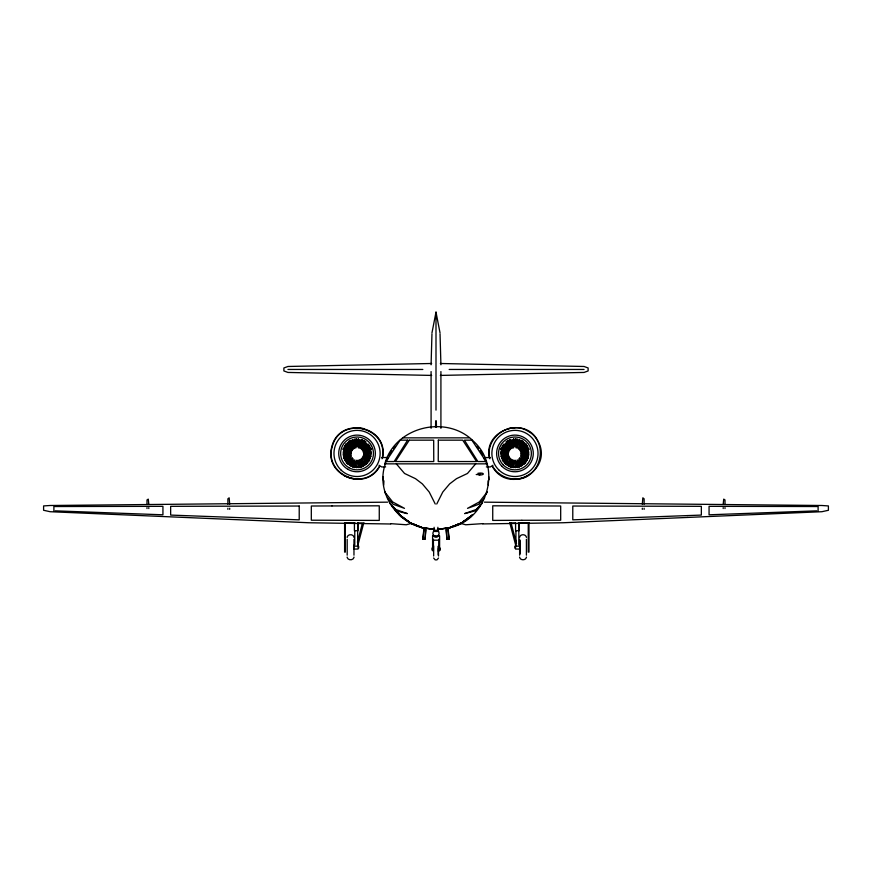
<?xml version="1.0" encoding="UTF-8"?>
<svg xmlns="http://www.w3.org/2000/svg" width="872" height="872" viewBox="0 0 872 872"><rect width="100%" height="100%" fill="white"/><g stroke="black" fill="none" stroke-linecap="round" stroke-linejoin="round"><path stroke-width="1.31" d="M513.87 467.763L513.913 460.296M435.531 427.345L435.673 420.827L436.316 420.827L436.469 427.345M431.956 333.998L431.084 364.801M487.175 491.797L486.086 494.391M488.276 485.061L488.08 480.81M488.985 479.785L488.691 476.57M424.075 527.702L422.735 539.168L425.035 539.19L425.939 529.696L424.773 527.724M424.315 527.734L422.975 539.201L423.672 539.19M354.73 467.555L355.187 463.85M356.321 467.752L357.248 460.351M350.98 452.884L350.871 453.898L343.47 452.928M357.476 446.322L358.457 438.921M359.231 445.298L359.885 440.36M382.1 458.77C389.631 427.04 340.091 415.192 332.167 446.769C323.992 474.924 365.215 491.993 379.353 466.313M382.557 457.942C389.152 426.136 339.622 415.214 331.829 446.682C323.545 475.207 365.335 492.517 379.647 466.487M512.158 467.545L513.128 460.144M515.123 445.08L515.973 438.921M431.956 332.951L436 312.132L440.044 332.951M383.309 476.57L383.015 479.785M352.975 467.109L354.228 462.291M354.523 467.512L356.419 460.285M357.4 542.264L362.48 523.069M357.771 545.589L363.875 522.546M360.082 440.404L358.152 447.619L358.697 447.761M360.027 446.835L361.956 439.619M510.403 467.098L512.344 459.882M511.951 467.512L512.921 463.904M508.638 452.197L508.823 451.522L500.419 449.211M516.606 444.012L517.597 440.415M517.172 448.034L519.472 439.641M447.467 527.702L446.3 529.675L446.965 539.19L446.061 529.696L447.227 527.724M385.74 462.978L385.282 464.187L385.86 462.978M351.296 466.433L352.702 462.978M352.779 467.043L355.122 461.277M363.199 456.209L363.439 455.62L370.349 458.443M436.752 504.027L442.769 492.048L449.647 483.895L456.514 478.663L467.457 473.474L475.676 463.85M438.507 558.036L436.981 559.868L435.172 559.868L433.646 558.036M358.97 447.783L362.305 439.739M361.411 446.104L363.788 440.36M508.725 466.411L511.581 459.522M510.207 467.032L511.166 464.732M387.103 459.664L388.029 457.484M517.401 445.483L519.821 439.75M518.251 448.655L521.303 440.382M384.716 464.187C394.558 426.648 446.78 414.004 473.649 441.396C502.599 467.555 487.492 519.625 449.778 527.734M389.043 455.151L390.1 452.808M387.342 459.664L388.302 457.484L381.663 457.571M351.492 451.271L351.841 450.595M349.716 465.55L352.179 461.223M351.111 466.346L354.806 459.849M359.765 448.066L364.115 440.524M362.392 446.715L365.51 441.319M507.155 465.528L510.883 459.053M508.54 466.324L510.414 463.097M519.745 443.761L521.63 440.534M518.611 448.862L523.015 441.352M385.413 463.784C375.636 490.435 395.354 521.249 422.222 527.734M394.809 447.325L395.474 446.42M348.266 464.46L351.274 460.492M349.541 465.43L353.302 460.471M360.507 448.437L365.815 441.526M363.297 447.445L366.327 443.488M509.684 450.105L503.209 446.3M510.12 449.538L503.264 444.164M505.706 464.438L510.589 458.77L510.044 458.236M507.733 464.427L510.011 461.462M486.979 492.309L479.317 501.956L467.512 508.354L478.75 504.31M520.268 445.483L523.32 441.559M519.243 449.418L524.595 442.54M519.429 458.258L525.162 463.043M390.678 452.078L391.844 450.628M393.359 448.753L395.343 446.42M478.118 507.82L475.36 510.85L464.678 513.597L476.112 509.521L482.336 503.155M484.592 497.879L478.902 504.245M346.969 463.196L348.713 461.43M348.113 464.329L353.356 459.021M361.204 448.906L366.48 443.63M364.976 447.401L367.613 444.764M361.956 458.236L361.455 458.737L366.295 464.438M504.419 463.163L509.695 457.887M505.553 464.307L508.191 461.659M521.325 446.279L523.985 443.652M519.799 450.05L525.99 443.924M345.846 461.779L350.762 457.964M346.838 463.043L352.571 458.258M361.88 449.538L368.736 444.164M365.76 448.47L369.717 445.439M503.297 461.746L509.226 457.201M505.27 462.258L507.242 460.743M523.265 446.453L526.241 444.197M520.508 451.271L520.17 450.671L527.211 445.483M478.401 507.624L479.829 506.567M470.815 516.693L460.612 523.636L449.243 527.833L461.593 522.938L472.188 515.145L461.593 522.938L449.418 527.778L437.341 529.326L449.701 527.778L461.31 523.189M472.668 514.731L461.92 522.742L449.418 527.778M383.92 480.81L383.724 485.061M480.472 473.583L479.001 474.542L480.581 473.801M492.963 465.234L490.337 466.934L486.358 466.934M349.203 441.221L349.955 440.785M353.749 448.655L354.468 448.241M368.791 446.3L362.316 450.105M365.303 450.203L370.676 447.053M344.887 460.144L349.203 457.658M345.694 461.539L352.157 457.8M502.381 460.187L508.845 456.448M503.188 461.571L506.414 459.708M524.17 447.63L527.418 445.788M520.639 451.489L528.203 447.183M434.114 527.288L434.114 531.135L434.67 531.048M437.886 527.288L437.886 531.135L434.114 531.135M362.807 450.77L369.695 447.87M365.728 451.282L371.461 448.862M344.189 458.476L346.489 457.528M344.8 459.958L350.544 457.582M523.734 449.331L527.178 447.903M520.9 452.241L528.944 448.906M527.811 475.709C515.93 482.652 499.46 478.303 492.647 466.313M501.651 458.443L508.561 455.62L508.801 456.209M502.25 459.925L505.706 458.519M460.612 523.636L448.742 528.007L437.275 529.348M371.581 449.211L363.177 451.522L363.362 452.197M366 452.405L370.807 451.086M343.71 456.732L349.716 455.119M344.124 458.28L351.34 456.35M513.303 447.761L513.848 447.619L511.918 440.404M523.058 450.868L529.064 449.254M528.53 452.928L521.129 453.898L521.02 453.015L528.279 451.129M501.171 456.688L508.398 454.803M502.784 457.931L507.602 456.666M457.855 524.268L460.928 523.462L465.724 524.77L482.859 523.625M355.068 439.052L354.435 439.139L355.623 447.772L356.19 447.696M363.45 452.306L370.84 451.293M366.131 453.56L371.058 452.884M514.96 479.186C540.269 480.319 550.319 442.802 527.833 431.128C509.793 419.705 484.352 438.071 489.901 458.77M508.3 428.588L514.96 427.716M343.459 454.933L349.628 454.127M343.666 456.525L351.078 455.555M524.628 451.816L528.323 451.336M500.931 454.901L508.343 453.963M501.128 456.492L504.834 456.023M433.929 535.441L433.079 535.561L433.689 535.659M438.311 535.659L438.921 535.561L438.071 535.441M437.177 537.152L434.823 537.152M438.311 531.408L433.689 531.408M434.539 530.994C429.82 531.484 442.398 531.44 437.461 530.994M436.676 531.451L437.363 531.386L435.248 531.288M482.859 523.919L563.083 522.753L821.882 511.711L828.4 510.284L828.4 505.934L821.882 505.498L484.331 502.163M816.759 510.85L709.067 514.796L709.067 506.338L818.11 506.534L818.11 510.807M433.689 531.135C429.667 537.752 442.333 537.752 438.311 531.135M387.669 502.163L50.118 505.498L43.6 505.923L43.6 510.273L50.118 511.711L308.917 522.753L390.721 523.996M510.109 523.047L515.537 522.993M518.24 522.971L528.988 522.862L528.988 552.096L528.247 552.096L528.247 523.037L528.988 523.037M436.752 531.288L434.681 531.364L435.324 531.451M363.613 453.135L371.069 453.091M431.651 363.493L287.945 366.48L283.88 367.973L283.88 370.938L287.945 372.442L431.651 375.418M440.349 363.493L584.055 366.48L588.12 367.973L588.12 370.938L584.055 372.442L440.349 375.418M287.945 369.456L422.833 369.456M449.167 369.456L584.055 369.456M403.104 437.853L468.896 437.853M343.448 454.737L350.915 454.737L350.915 453.843M528.552 454.737L521.085 454.737L521.085 453.843M490.337 457.571L483.622 457.571L484.658 459.664M384.857 463.85L487.143 463.85M385.642 466.934L381.663 466.934L379.037 465.234M344.603 523.037L345.334 523.037L345.334 552.096L344.603 552.096L344.603 522.884L355.111 522.982M434.921 535.844L432.588 535.844L432.588 550.788M437.264 535.844L439.597 535.844L439.597 550.788M446.965 539.19L449.265 539.168L447.925 527.702M433.417 540.182L438.769 540.182M354.784 546.155L357.575 546.155M516.006 546.155L518.807 546.155M448.328 539.19L449.026 539.201L447.685 527.734M500.931 453.091L508.387 453.135M357.825 523.015L361.891 523.047M476.21 474.521L480.243 474.575M477.867 473.311C484.538 472.144 485.355 475.218 479.001 475.022M55.241 510.85L162.933 514.796L162.933 506.338L53.89 506.534L53.89 510.807M437.33 531.048L437.886 531.135M425.035 539.19L425.7 529.675L424.533 527.702M434.725 529.348L423.258 528.007L411.388 523.636L401.185 516.693L393.882 507.82L399.332 514.731L410.407 522.938L422.582 527.778L434.659 529.326L422.299 527.778L410.69 523.189M363.657 453.963L371.069 454.901M367.167 456.023L370.873 456.492M357.04 427.716L363.7 428.588M522.372 454.127L528.541 454.933M520.922 455.555L528.334 456.525M343.677 451.336L347.372 451.816M357.04 479.153L350.391 478.27L344.189 475.709M516.933 439.052L517.565 439.139L516.377 447.772L515.81 447.696M501.16 451.293L508.55 452.306M500.942 452.884L505.869 453.56M414.146 524.268L411.072 523.462L406.276 524.77L390.721 523.658M363.602 454.803L370.829 456.688M364.398 456.666L369.216 457.931M522.284 455.119L528.29 456.732M520.66 456.35L527.876 458.28M342.936 449.254L348.942 450.868M343.721 451.129L350.925 453.058M501.193 451.086L506 452.405M422.582 527.778L410.08 522.742L399.332 514.731M366.295 458.519L369.75 459.925M525.511 457.528L527.811 458.476M521.456 457.582L527.2 459.958M344.822 447.903L348.266 449.331M343.056 448.906L351.1 452.241M502.305 447.87L509.194 450.77M500.539 448.862L506.272 451.282M344.582 445.788L347.83 447.63M343.797 447.183L351.362 451.489M522.797 457.658L527.113 460.144M519.843 457.8L526.307 461.539M363.155 456.448L369.619 460.187M365.586 459.708L368.812 461.571M522.045 440.785L522.797 441.221M501.324 447.053L506.697 450.203M392.171 506.567L393.599 507.624M395.31 509.891L398.907 511.602L407.322 513.597L395.888 509.521L389.697 503.199M410.407 522.938L399.812 515.145L395.038 509.204M345.759 444.197L348.735 446.453M344.789 445.483L351.732 450.737M502.283 445.439L506.24 448.47M362.774 457.201L368.703 461.746M364.758 460.743L366.731 462.258M521.238 457.964L526.154 461.779M348.015 443.652L350.675 446.279M346.01 443.924L352.201 450.05M505.52 443.63L510.796 448.906M504.387 444.764L507.024 447.401M362.305 457.887L367.581 463.163M363.809 461.659L366.447 464.307M523.287 461.43L525.031 463.196M518.644 459.021L523.887 464.329M387.408 497.879L393.098 504.245L404.488 508.354L392.683 501.956L385.021 492.309M394.471 508.932L401.185 516.693L397.61 512.572M476.657 446.42L478.641 448.753M396.324 463.85L404.543 473.474L415.486 478.663L422.353 483.895L429.231 492.048L435.248 504.027M480.156 450.628L481.322 452.078M481.9 452.808L482.957 455.151M348.68 441.559L351.732 445.483M347.405 442.54L352.757 449.418M506.185 441.526L511.493 448.437M505.673 443.488L508.703 447.445M492.353 466.487C508.997 496.005 554.799 469.561 537.555 440.382C524.748 415.388 482.859 430.583 489.443 457.942M361.989 461.462L364.267 464.427M520.726 460.492L523.734 464.46M518.698 460.471L522.459 465.43M476.526 446.42L477.191 447.325M486.587 463.784L487.742 466.847M350.37 440.534L352.255 443.761M348.985 441.352L353.389 448.862M507.886 440.524L512.235 448.066M506.49 441.319L509.608 446.715M361.117 459.053L364.845 465.528M361.586 463.097L363.461 466.324M519.821 461.223L522.284 465.55M517.194 459.849L520.889 466.346M486.14 462.978L486.718 464.187L486.26 462.978M483.971 457.484L484.897 459.664M352.179 439.75L354.599 445.483M350.697 440.382L354.076 448.404M509.695 439.739L513.03 447.783M508.213 440.36L510.589 446.104M385.915 494.391L384.825 491.797M360.419 459.522L363.275 466.411M360.834 464.732L361.793 467.032M519.298 462.978L520.704 466.433M516.878 461.277L519.222 467.043M354.403 440.415L355.395 444.012M352.528 439.641L354.828 448.034M510.044 439.619L511.973 446.835M359.656 459.882L361.597 467.098M359.079 463.904L360.049 467.512M511.101 523.069L516.529 543.539M509.706 522.546L515.81 545.589M517.772 462.291L519.025 467.109M515.581 460.285L517.478 467.512M356.027 438.921L356.877 445.08M513.543 438.921L514.524 446.322M512.115 440.36L512.769 445.298M358.872 460.144L359.842 467.545M516.813 463.85L517.27 467.555M514.753 460.351L515.679 467.752M440.044 333.998L440.916 364.801M358.087 460.296L358.13 467.763M725.003 504.365L725.003 499.918L723.716 499.122L723.193 504.365M725.003 507.635L725.003 508.54M723.193 507.635L723.193 508.54M644.114 504.245L644.114 498.806L642.828 497.825L642.304 504.245M644.114 508.234L644.114 509.346M642.304 508.234L642.304 509.346M526.405 537.425L526.405 536.945C525.565 533.947 520.464 533.947 519.625 536.945L519.625 537.425M526.405 539.288L526.405 555.192M526.405 557.055L526.405 557.535C525.565 560.533 520.464 560.533 519.625 557.535L519.625 557.055M520.05 540.487L520.05 553.993M519.93 545.305L519.93 549.055L515.537 549.055L515.537 545.305M519.723 544.401L519.723 550.079M519.625 539.288L519.625 555.192M519.167 522.938L519.167 530.71L515.581 530.71L515.581 522.938M518.818 522.938L518.818 544.858M515.93 530.71L515.93 544.858M515.515 438.889L515.515 446.355M514.894 546.243L514.894 548.117M513.913 438.889L513.913 443.87M440.916 371.57L440.916 428.326M440.131 548.041L440.131 550.047M438.769 539.278L438.769 550.788M438.507 545.883L438.507 555.987M438.431 548.521L438.431 551.529M438.191 546.352L438.191 554.941M436 312.132L436 410.123M433.646 545.883L433.646 555.987M433.417 539.278L433.417 550.788M432.022 548.041L432.022 550.047M431.084 371.57L431.084 428.326M358.686 546.243L358.686 548.117M358.087 438.889L358.087 443.87M358 522.938L358 530.71L354.424 530.71L354.424 522.938M358.054 545.305L358.054 549.055L353.651 549.055L353.651 545.305M357.662 522.938L357.662 544.858M356.485 438.889L356.485 446.355M354.762 530.71L354.762 544.858M353.967 537.425L353.967 536.945C353.116 533.947 348.026 533.947 347.187 536.945L347.187 537.425M353.967 539.288L353.967 555.192M353.967 557.055L353.967 557.535C353.116 560.533 348.026 560.533 347.187 557.535L347.187 557.055M347.187 539.288L347.187 555.192M229.696 504.245L229.173 497.825L227.886 498.806L227.886 504.245M229.696 508.234L229.696 509.346M227.886 508.234L227.886 509.346M148.807 504.365L148.284 499.122L146.997 499.918L146.997 504.365M148.807 507.635L148.807 508.54M146.997 507.635L146.997 508.54M367.831 459.664A12.459 12.459 0 0 1 366.589 461.441M344.778 455.598A12.459 12.459 0 0 1 344.778 451.271M360.267 441.396A12.459 12.459 0 0 1 362.316 442.148M505.411 461.441A12.459 12.459 0 0 1 504.169 459.664M509.684 442.148A12.459 12.459 0 0 1 511.733 441.396M527.222 451.271A12.459 12.459 0 0 1 527.222 455.598M438.322 440.164L438.235 461.539L476.581 461.539L462.727 440.164L438.322 440.164M407.584 440.164L394.144 461.539L385.947 461.539L400.139 440.164L407.584 440.164M409.273 440.164L395.419 461.539L433.766 461.539L433.678 440.164L409.273 440.164M435.346 531.026L436.676 531.037L435.346 531.026M687.692 515.581L572.784 519.854L572.784 506.033L701.35 506.327L701.35 515.08L687.692 515.581M331.992 505.945L311.315 506.011L311.315 520.213L379.266 520.41L379.266 505.815L331.992 505.945M521.859 520.29L492.735 520.41L492.735 505.815L560.685 506.011L560.685 520.213L521.859 520.29M299.216 506.033L170.65 506.327L170.65 515.08L299.216 519.854L299.216 506.033M471.861 440.164L464.416 440.164L477.856 461.539L486.053 461.539L471.861 440.164M347.884 469.31A18.334 18.334 0 0 0 375.374 453.429A18.334 18.334 0 0 0 347.884 437.559A18.334 18.334 0 0 0 347.884 469.31M340.734 469.746A23.064 23.064 0 0 0 379.331 459.402A23.064 23.064 0 0 0 351.078 431.15A23.064 23.064 0 0 0 340.734 469.746M348.844 467.643A16.405 16.405 0 0 0 373.456 453.429A16.405 16.405 0 0 0 348.844 439.226A16.405 16.405 0 0 0 348.844 467.643M350.163 465.365A13.778 13.778 0 0 0 370.818 453.429A13.778 13.778 0 0 0 350.163 441.505A13.778 13.778 0 0 0 350.163 465.365M501.989 466.4A18.334 18.334 0 0 0 532.661 458.182A18.334 18.334 0 0 0 510.207 435.728A18.334 18.334 0 0 0 501.989 466.4M498.642 469.746A23.064 23.064 0 0 0 537.239 459.402A23.064 23.064 0 0 0 508.986 431.15A23.064 23.064 0 0 0 498.642 469.746M503.351 465.038A16.405 16.405 0 0 0 530.808 457.68A16.405 16.405 0 0 0 510.709 437.581A16.405 16.405 0 0 0 503.351 465.038M505.215 463.174A13.778 13.778 0 0 0 528.258 456.993A13.778 13.778 0 0 0 511.395 440.131A13.778 13.778 0 0 0 505.215 463.174"/></g></svg>
